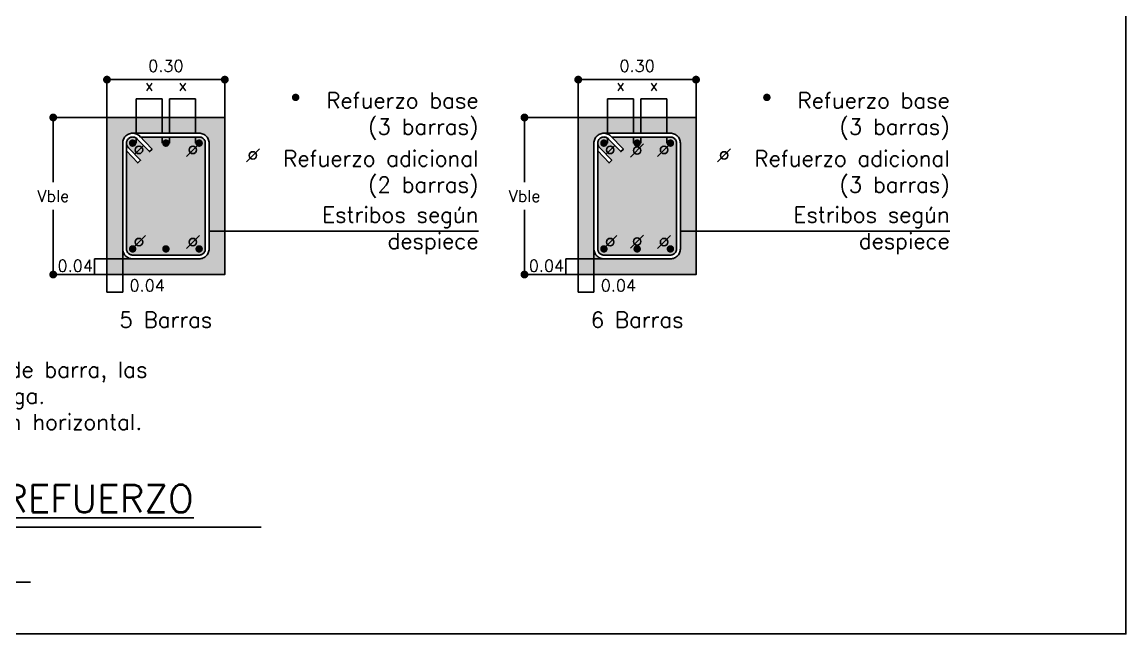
# Model space of a CAD drawing. Header units: millimetres. Extents: x -42 to 124, y -10 to 43.
# Drawn here: x 72.699 to 75.51, y -9.584 to -8.025 of the extents above; entities that cross this region are included whole.
import ezdxf
from ezdxf.enums import TextEntityAlignment as Align

# ---------------------------------------------------------------- set-up
doc = ezdxf.new("R2010")
doc.units = ezdxf.units.MM
doc.header["$LTSCALE"] = 0.01
doc.header["$PDMODE"] = 3
for name, color, linetype in [('FC_BORDES', 4, 'Continuous'), ('FC_COTAS', 1, 'Continuous'), ('FC_COTAS @ 20', 1, 'Continuous'), ('FC_HATCH 254', 254, 'Continuous'), ('FC_R-200', 5, 'Continuous'), ('FC_R-80', 11, 'Continuous'), ('FC_R-80 @ 20', 11, 'Continuous'), ('FC_REFUERZO 2', 1, 'Continuous')]:
    doc.layers.add(name, color=color, linetype=linetype)
doc.layers.add('FC_HOJA', color=230, linetype='Continuous', plot=False)
doc.styles.add('FC_TEXT', font='romans.shx', dxfattribs={"height": 0.002})
doc.styles.add('FC_TEXT1', font='romans.shx')
doc.dimstyles.new('FC_COTAS', dxfattribs={"dimtxt": 0.0015, "dimasz": 0.001, "dimexe": 0, "dimexo": 0, "dimgap": 0.001, "dimtad": 1, "dimtih": 1, "dimtoh": 1, "dimzin": 0, "dimdsep": 46, "dimtxsty": 'FC_TEXT1', "dimblk": 'DOT', "dimcen": 0.09, "dimclrd": 256, "dimclre": 256, "dimclrt": 256, "dimadec": 0, "dimazin": 0, "dimtfac": 1, "dimtix": 1, "dimtmove": 2, "dimatfit": 3, "dimfxl": 1.002, "dimtolj": 1, "dimtzin": 0, "dimlwd": -1, "dimarcsym": 0})
doc.dimstyles.new('FC_COTAS$7', dxfattribs={"dimtxt": 0.002, "dimasz": 0.002, "dimexe": 0, "dimexo": 0, "dimgap": 0.000375, "dimtad": 2, "dimtih": 1, "dimtoh": 1, "dimzin": 0, "dimdsep": 46, "dimtxsty": 'FC_TEXT1', "dimblk": 'DOT', "dimcen": 0.09, "dimclrd": 256, "dimclre": 256, "dimclrt": 11, "dimadec": 0, "dimazin": 0, "dimtfac": 1, "dimtix": 1, "dimtmove": 2, "dimatfit": 3, "dimfxl": 1.002, "dimtolj": 1, "dimtzin": 0, "dimlwd": -1, "dimarcsym": 0})

# ---------------------------------------------------------------- blocks, each defined once
blk = doc.blocks.new('*U70')
at = {"layer": 'FC_R-200', "color": 4, "ltscale": 1.5}
for points in [[(-0.06706, 0), (0.06706, 0)], [(-0.03769, -0.007), (0.03769, -0.007)]]:
    blk.add_lwpolyline(points, dxfattribs=at)
at = {"layer": 'FC_R-200', "ltscale": 1.5, "style": 'FC_TEXT1'}
for tag, p in [('%%UTÍTULO', (0, 0.00366)), ('%%UTÍTULO1', (0, -0.00334))]:
    blk.add_attdef(tag, text='', height=0.0035, dxfattribs=at).set_placement(p, align=Align.MIDDLE_CENTER)
at = {"layer": 'FC_R-80', "ltscale": 1.5, "style": 'FC_TEXT1'}
blk.add_attdef('ESCALA', text='', height=0.002, dxfattribs=at).set_placement((-0.03717, -0.0087), align=Align.MIDDLE_LEFT)
blk = doc.blocks.new('_Dot')
at = {"color": 0, "linetype": 'ByBlock', "lineweight": -2}
blk.add_line((-0.5, 0), (-1, 0), dxfattribs=at)
at = {"color": 0, "linetype": 'ByBlock', "const_width": 0.5}
blk.add_lwpolyline([(-0.25, 0, 1), (0.25, 0, 1)], format="xyb", close=True, dxfattribs=at)
blk = doc.blocks.new('*D258')
at = {"layer": 'Defpoints', "color": 0, "transparency": 16777216}
for p in [(72.9151, -8.172), (72.9151, -8.2684), (73.2151, -8.2684)]:
    blk.add_point(p, dxfattribs=at)
at = {"layer": 'FC_COTAS', "lineweight": -2, "transparency": 16777216}
for p, q in [((72.9151, -8.2684), (72.9151, -8.172)), ((73.2151, -8.2684), (73.2151, -8.172))]:
    blk.add_line(p, q, dxfattribs=at)
at = {"layer": 'FC_COTAS', "transparency": 16777216}
blk.add_line((73.1951, -8.172), (72.9351, -8.172), dxfattribs=at)
at = {"layer": 'FC_COTAS', "transparency": 16777216, "xscale": 0.02, "yscale": 0.02, "zscale": 0.02, "rotation": 180}
blk.add_blockref('_Dot', (72.9151, -8.172), dxfattribs=at)
at = {"layer": 'FC_COTAS', "transparency": 16777216, "xscale": 0.02, "yscale": 0.02, "zscale": 0.02}
blk.add_blockref('_Dot', (73.2151, -8.172), dxfattribs=at)
at = {"layer": 'FC_COTAS', "transparency": 16777216, "insert": (73.0651, -8.137), "char_height": 0.03, "attachment_point": 5, "style": 'FC_TEXT1'}
blk.add_mtext('\\A1;0.30 ', dxfattribs=at)
blk = doc.blocks.new('*D295')
at = {"layer": 'Defpoints', "color": 0, "transparency": 16777216}
for p in [(72.9551, -8.6031), (72.9151, -8.6684), (72.9551, -8.7133)]:
    blk.add_point(p, dxfattribs=at)
at = {"layer": 'FC_COTAS', "lineweight": -2, "transparency": 16777216}
for p, q in [((72.9551, -8.6031), (72.9551, -8.7133)), ((72.9151, -8.6684), (72.9151, -8.7133))]:
    blk.add_line(p, q, dxfattribs=at)
at = {"layer": 'FC_COTAS', "transparency": 16777216}
blk.add_line((72.9151, -8.7133), (72.9551, -8.7133), dxfattribs=at)
at = {"layer": 'FC_COTAS', "transparency": 16777216, "insert": (73.0175, -8.6961), "char_height": 0.03, "attachment_point": 5, "style": 'FC_TEXT1'}
blk.add_mtext('\\A1;0.04', dxfattribs=at)
blk = doc.blocks.new('*D296')
at = {"layer": 'Defpoints', "color": 0, "transparency": 16777216}
for p in [(73.0746, -8.2207), (73.0746, -8.3334), (73.1406, -8.3337)]:
    blk.add_point(p, dxfattribs=at)
at = {"layer": 'FC_COTAS', "lineweight": -2, "transparency": 16777216}
for p, q in [((73.0746, -8.3334), (73.0746, -8.2207)), ((73.1406, -8.3337), (73.1406, -8.2207))]:
    blk.add_line(p, q, dxfattribs=at)
at = {"layer": 'FC_COTAS', "transparency": 16777216}
blk.add_line((73.1406, -8.2207), (73.0746, -8.2207), dxfattribs=at)
at = {"layer": 'FC_COTAS', "transparency": 16777216, "insert": (73.1076, -8.1857), "char_height": 0.03, "attachment_point": 5, "style": 'FC_TEXT1'}
blk.add_mtext('\\A1;x', dxfattribs=at)
blk = doc.blocks.new('*D297')
at = {"layer": 'Defpoints', "color": 0, "transparency": 16777216}
for p in [(72.7782, -8.2684), (72.9151, -8.2684), (72.9151, -8.6684)]:
    blk.add_point(p, dxfattribs=at)
at = {"layer": 'FC_COTAS', "lineweight": -2, "transparency": 16777216}
for p, q in [((72.9151, -8.2684), (72.7782, -8.2684)), ((72.9151, -8.6684), (72.7782, -8.6684))]:
    blk.add_line(p, q, dxfattribs=at)
at = {"layer": 'FC_COTAS', "transparency": 16777216}
for p, q in [((72.7782, -8.2884), (72.7782, -8.4334)), ((72.7782, -8.6484), (72.7782, -8.5034))]:
    blk.add_line(p, q, dxfattribs=at)
at = {"layer": 'FC_COTAS', "transparency": 16777216, "xscale": 0.02, "yscale": 0.02, "zscale": 0.02}
for p, rotation in [((72.7782, -8.2684), 90), ((72.7782, -8.6684), 270)]:
    blk.add_blockref('_Dot', p, dxfattribs=dict(at, rotation=rotation))
at = {"layer": 'FC_COTAS', "transparency": 16777216, "insert": (72.7782, -8.4684), "char_height": 0.03, "attachment_point": 5, "style": 'FC_TEXT1'}
blk.add_mtext('\\A1;Vble', dxfattribs=at)
blk = doc.blocks.new('*D298')
at = {"layer": 'Defpoints', "color": 0, "transparency": 16777216}
for p in [(74.2556, -8.2207), (74.1896, -8.3337), (74.2556, -8.3335)]:
    blk.add_point(p, dxfattribs=at)
at = {"layer": 'FC_COTAS', "lineweight": -2, "transparency": 16777216}
for p, q in [((74.1896, -8.3337), (74.1896, -8.2207)), ((74.2556, -8.3335), (74.2556, -8.2207))]:
    blk.add_line(p, q, dxfattribs=at)
at = {"layer": 'FC_COTAS', "transparency": 16777216}
blk.add_line((74.1896, -8.2207), (74.2556, -8.2207), dxfattribs=at)
at = {"layer": 'FC_COTAS', "transparency": 16777216, "insert": (74.2226, -8.1857), "char_height": 0.03, "attachment_point": 5, "style": 'FC_TEXT1'}
blk.add_mtext('\\A1;x', dxfattribs=at)
blk = doc.blocks.new('*D299')
at = {"layer": 'Defpoints', "color": 0, "transparency": 16777216}
for p in [(74.1151, -8.172), (74.1151, -8.2684), (74.4151, -8.2684)]:
    blk.add_point(p, dxfattribs=at)
at = {"layer": 'FC_COTAS', "lineweight": -2, "transparency": 16777216}
for p, q in [((74.1151, -8.2684), (74.1151, -8.172)), ((74.4151, -8.2684), (74.4151, -8.172))]:
    blk.add_line(p, q, dxfattribs=at)
at = {"layer": 'FC_COTAS', "transparency": 16777216}
blk.add_line((74.3951, -8.172), (74.1351, -8.172), dxfattribs=at)
at = {"layer": 'FC_COTAS', "transparency": 16777216, "xscale": 0.02, "yscale": 0.02, "zscale": 0.02, "rotation": 180}
blk.add_blockref('_Dot', (74.1151, -8.172), dxfattribs=at)
at = {"layer": 'FC_COTAS', "transparency": 16777216, "xscale": 0.02, "yscale": 0.02, "zscale": 0.02}
blk.add_blockref('_Dot', (74.4151, -8.172), dxfattribs=at)
at = {"layer": 'FC_COTAS', "transparency": 16777216, "insert": (74.2651, -8.137), "char_height": 0.03, "attachment_point": 5, "style": 'FC_TEXT1'}
blk.add_mtext('\\A1;0.30 ', dxfattribs=at)
blk = doc.blocks.new('*D300')
at = {"layer": 'Defpoints', "color": 0, "transparency": 16777216}
for p in [(74.0836, -8.6284), (74.1804, -8.6284), (74.1151, -8.6684)]:
    blk.add_point(p, dxfattribs=at)
at = {"layer": 'FC_COTAS', "lineweight": -2, "transparency": 16777216}
for p, q in [((74.1804, -8.6284), (74.0836, -8.6284)), ((74.1151, -8.6684), (74.0836, -8.6684))]:
    blk.add_line(p, q, dxfattribs=at)
at = {"layer": 'FC_COTAS', "transparency": 16777216}
blk.add_line((74.0836, -8.6684), (74.0836, -8.6284), dxfattribs=at)
at = {"layer": 'FC_COTAS', "transparency": 16777216, "insert": (74.0343, -8.646), "char_height": 0.03, "attachment_point": 5, "style": 'FC_TEXT1'}
blk.add_mtext('\\A1;0.04', dxfattribs=at)
blk = doc.blocks.new('*D301')
at = {"layer": 'Defpoints', "color": 0, "transparency": 16777216}
for p in [(74.1551, -8.6031), (74.1151, -8.6684), (74.1551, -8.7133)]:
    blk.add_point(p, dxfattribs=at)
at = {"layer": 'FC_COTAS', "lineweight": -2, "transparency": 16777216}
for p, q in [((74.1551, -8.6031), (74.1551, -8.7133)), ((74.1151, -8.6684), (74.1151, -8.7133))]:
    blk.add_line(p, q, dxfattribs=at)
at = {"layer": 'FC_COTAS', "transparency": 16777216}
blk.add_line((74.1151, -8.7133), (74.1551, -8.7133), dxfattribs=at)
at = {"layer": 'FC_COTAS', "transparency": 16777216, "insert": (74.2175, -8.6961), "char_height": 0.03, "attachment_point": 5, "style": 'FC_TEXT1'}
blk.add_mtext('\\A1;0.04', dxfattribs=at)
blk = doc.blocks.new('*D315')
at = {"layer": 'Defpoints', "color": 0, "transparency": 16777216}
for p in [(74.2746, -8.2207), (74.2746, -8.3334), (74.3406, -8.3337)]:
    blk.add_point(p, dxfattribs=at)
at = {"layer": 'FC_COTAS', "lineweight": -2, "transparency": 16777216}
for p, q in [((74.2746, -8.3334), (74.2746, -8.2207)), ((74.3406, -8.3337), (74.3406, -8.2207))]:
    blk.add_line(p, q, dxfattribs=at)
at = {"layer": 'FC_COTAS', "transparency": 16777216}
blk.add_line((74.3406, -8.2207), (74.2746, -8.2207), dxfattribs=at)
at = {"layer": 'FC_COTAS', "transparency": 16777216, "insert": (74.3076, -8.1857), "char_height": 0.03, "attachment_point": 5, "style": 'FC_TEXT1'}
blk.add_mtext('\\A1;x', dxfattribs=at)
blk = doc.blocks.new('*D316')
at = {"layer": 'Defpoints', "color": 0, "transparency": 16777216}
for p in [(73.9782, -8.2684), (74.1151, -8.2684), (74.1151, -8.6684)]:
    blk.add_point(p, dxfattribs=at)
at = {"layer": 'FC_COTAS', "lineweight": -2, "transparency": 16777216}
for p, q in [((74.1151, -8.2684), (73.9782, -8.2684)), ((74.1151, -8.6684), (73.9782, -8.6684))]:
    blk.add_line(p, q, dxfattribs=at)
at = {"layer": 'FC_COTAS', "transparency": 16777216}
for p, q in [((73.9782, -8.2884), (73.9782, -8.4334)), ((73.9782, -8.6484), (73.9782, -8.5034))]:
    blk.add_line(p, q, dxfattribs=at)
at = {"layer": 'FC_COTAS', "transparency": 16777216, "xscale": 0.02, "yscale": 0.02, "zscale": 0.02}
for p, rotation in [((73.9782, -8.2684), 90), ((73.9782, -8.6684), 270)]:
    blk.add_blockref('_Dot', p, dxfattribs=dict(at, rotation=rotation))
at = {"layer": 'FC_COTAS', "transparency": 16777216, "insert": (73.9782, -8.4684), "char_height": 0.03, "attachment_point": 5, "style": 'FC_TEXT1'}
blk.add_mtext('\\A1;Vble', dxfattribs=at)
blk = doc.blocks.new('*D317')
at = {"layer": 'Defpoints', "color": 0, "transparency": 16777216}
for p in [(73.0556, -8.2207), (72.9896, -8.3337), (73.0556, -8.3335)]:
    blk.add_point(p, dxfattribs=at)
at = {"layer": 'FC_COTAS', "lineweight": -2, "transparency": 16777216}
for p, q in [((72.9896, -8.3337), (72.9896, -8.2207)), ((73.0556, -8.3335), (73.0556, -8.2207))]:
    blk.add_line(p, q, dxfattribs=at)
at = {"layer": 'FC_COTAS', "transparency": 16777216}
blk.add_line((72.9896, -8.2207), (73.0556, -8.2207), dxfattribs=at)
at = {"layer": 'FC_COTAS', "transparency": 16777216, "insert": (73.0226, -8.1857), "char_height": 0.03, "attachment_point": 5, "style": 'FC_TEXT1'}
blk.add_mtext('\\A1;x', dxfattribs=at)
blk = doc.blocks.new('*D318')
at = {"layer": 'Defpoints', "color": 0, "transparency": 16777216}
for p in [(72.8836, -8.6284), (72.9804, -8.6284), (72.9151, -8.6684)]:
    blk.add_point(p, dxfattribs=at)
at = {"layer": 'FC_COTAS', "lineweight": -2, "transparency": 16777216}
for p, q in [((72.9804, -8.6284), (72.8836, -8.6284)), ((72.9151, -8.6684), (72.8836, -8.6684))]:
    blk.add_line(p, q, dxfattribs=at)
at = {"layer": 'FC_COTAS', "transparency": 16777216}
blk.add_line((72.8836, -8.6684), (72.8836, -8.6284), dxfattribs=at)
at = {"layer": 'FC_COTAS', "transparency": 16777216, "insert": (72.8343, -8.646), "char_height": 0.03, "attachment_point": 5, "style": 'FC_TEXT1'}
blk.add_mtext('\\A1;0.04', dxfattribs=at)
blk = doc.blocks.new('*U78')
at = {"color": 0, "ltscale": 1.5}
blk.add_lwpolyline([(-0.0648, -0.0096), (-0.0648, -0.0096)], dxfattribs=at)
blk.add_wipeout([(-0.0828, 0), (0.0847, 0), (0.0873, -0.0001), (0.0899, -0.0006), (0.0925, -0.0012), (0.095, -0.0022), (0.0973, -0.0034), (0.0996, -0.0048), (0.1016, -0.0065), (0.1035, -0.0084), (0.1052, -0.0104), (0.1066, -0.0127), (0.1078, -0.015), (0.1088, -0.0175), (0.1094, -0.0201), (0.1099, -0.0227), (0.11, -0.0253), (0.11, -0.2947), (0.1099, -0.2973), (0.1094, -0.2999), (0.1088, -0.3025), (0.1078, -0.305), (0.1066, -0.3073), (0.1052, -0.3096), (0.1035, -0.3116), (0.1016, -0.3135), (0.0996, -0.3152), (0.0973, -0.3166), (0.095, -0.3178), (0.0925, -0.3188), (0.0899, -0.3194), (0.0873, -0.3199), (0.0847, -0.32), (-0.0847, -0.32), (-0.0873, -0.3199), (-0.0899, -0.3194), (-0.0925, -0.3188), (-0.095, -0.3178), (-0.0973, -0.3166), (-0.0996, -0.3152), (-0.1016, -0.3135), (-0.1035, -0.3116), (-0.1052, -0.3096), (-0.1066, -0.3073), (-0.1078, -0.305), (-0.1088, -0.3025), (-0.1094, -0.2999), (-0.1099, -0.2973), (-0.11, -0.2947), (-0.11, -0.0253), (-0.1099, -0.0227), (-0.1094, -0.0201), (-0.1088, -0.0175), (-0.1078, -0.015), (-0.1066, -0.0127), (-0.1052, -0.0104), (-0.1035, -0.0084), (-0.1016, -0.0065), (-0.0996, -0.0048), (-0.0973, -0.0034), (-0.095, -0.0022), (-0.0925, -0.0012), (-0.0899, -0.0006), (-0.0873, -0.0001), (-0.0847, 0), (-0.082, -0.0001), (-0.0794, -0.0006), (-0.0768, -0.0012), (-0.0744, -0.0022), (-0.072, -0.0034), (-0.0698, -0.0048), (-0.0684, -0.006), (-0.035, -0.0403), (-0.0418, -0.047), (-0.073, -0.0148), (-0.0741, -0.0137), (-0.0754, -0.0126), (-0.0768, -0.0117), (-0.0783, -0.011), (-0.0798, -0.0104), (-0.0814, -0.01), (-0.083, -0.0097), (-0.0847, -0.0096), (-0.0863, -0.0097), (-0.0879, -0.01), (-0.0895, -0.0104), (-0.0911, -0.011), (-0.0925, -0.0117), (-0.0939, -0.0126), (-0.0952, -0.0137), (-0.0963, -0.0148), (-0.0974, -0.0161), (-0.0983, -0.0175), (-0.099, -0.0189), (-0.0996, -0.0205), (-0.1, -0.0221), (-0.1003, -0.0237), (-0.1004, -0.0253), (-0.1003, -0.027), (-0.1, -0.0286), (-0.0996, -0.0302), (-0.099, -0.0317), (-0.0983, -0.0332), (-0.0974, -0.0346), (-0.0963, -0.0359), (-0.0952, -0.037), (-0.0941, -0.0379), (-0.0645, -0.0691), (-0.0715, -0.0757), (-0.1004, -0.0452), (-0.1004, -0.2947), (-0.1003, -0.2963), (-0.1, -0.2979), (-0.0996, -0.2995), (-0.099, -0.3011), (-0.0983, -0.3025), (-0.0974, -0.3039), (-0.0963, -0.3052), (-0.0952, -0.3063), (-0.0939, -0.3074), (-0.0925, -0.3083), (-0.0911, -0.309), (-0.0895, -0.3096), (-0.0879, -0.31), (-0.0863, -0.3103), (-0.0847, -0.3104), (0.0847, -0.3104), (0.0863, -0.3103), (0.0879, -0.31), (0.0895, -0.3096), (0.0911, -0.309), (0.0925, -0.3083), (0.0939, -0.3074), (0.0952, -0.3063), (0.0963, -0.3052), (0.0974, -0.3039), (0.0983, -0.3025), (0.099, -0.3011), (0.0996, -0.2995), (0.1, -0.2979), (0.1003, -0.2963), (0.1004, -0.2947), (0.1004, -0.0253), (0.1003, -0.0237), (0.1, -0.0221), (0.0996, -0.0205), (0.099, -0.0189), (0.0983, -0.0175), (0.0974, -0.0161), (0.0963, -0.0148), (0.0952, -0.0137), (0.0939, -0.0126), (0.0925, -0.0117), (0.0911, -0.011), (0.0895, -0.0104), (0.0879, -0.01), (0.0863, -0.0097), (0.0857, -0.0097), (-0.0646, -0.0097), (-0.0683, -0.0059), (-0.0697, -0.0048), (-0.0719, -0.0033), (-0.0743, -0.0021), (-0.0768, -0.0011), (-0.0794, -0.0005), (-0.082, 0)], dxfattribs=at)
blk.add_lwpolyline([(-0.0828, 0), (0.0847, 0), (0.0873, -0.0001), (0.0899, -0.0006), (0.0925, -0.0012), (0.095, -0.0022), (0.0973, -0.0034), (0.0996, -0.0048), (0.1016, -0.0065), (0.1035, -0.0084), (0.1052, -0.0104), (0.1066, -0.0127), (0.1078, -0.015), (0.1088, -0.0175), (0.1094, -0.0201), (0.1099, -0.0227), (0.11, -0.0253), (0.11, -0.2947), (0.1099, -0.2973), (0.1094, -0.2999), (0.1088, -0.3025), (0.1078, -0.305), (0.1066, -0.3073), (0.1052, -0.3096), (0.1035, -0.3116), (0.1016, -0.3135), (0.0996, -0.3152), (0.0973, -0.3166), (0.095, -0.3178), (0.0925, -0.3188), (0.0899, -0.3194), (0.0873, -0.3199), (0.0847, -0.32), (-0.0847, -0.32), (-0.0873, -0.3199), (-0.0899, -0.3194), (-0.0925, -0.3188), (-0.095, -0.3178), (-0.0973, -0.3166), (-0.0996, -0.3152), (-0.1016, -0.3135), (-0.1035, -0.3116), (-0.1052, -0.3096), (-0.1066, -0.3073), (-0.1078, -0.305), (-0.1088, -0.3025), (-0.1094, -0.2999), (-0.1099, -0.2973), (-0.11, -0.2947), (-0.11, -0.0253), (-0.1099, -0.0227), (-0.1094, -0.0201), (-0.1088, -0.0175), (-0.1078, -0.015), (-0.1066, -0.0127), (-0.1052, -0.0104), (-0.1035, -0.0084), (-0.1016, -0.0065), (-0.0996, -0.0048), (-0.0973, -0.0034), (-0.095, -0.0022), (-0.0925, -0.0012), (-0.0899, -0.0006), (-0.0873, -0.0001), (-0.0847, 0), (-0.082, -0.0001), (-0.0794, -0.0006), (-0.0768, -0.0012), (-0.0744, -0.0022), (-0.072, -0.0034), (-0.0698, -0.0048), (-0.0684, -0.006), (-0.035, -0.0403), (-0.0418, -0.047), (-0.073, -0.0148), (-0.0741, -0.0137), (-0.0754, -0.0126), (-0.0768, -0.0117), (-0.0783, -0.011), (-0.0798, -0.0104), (-0.0814, -0.01), (-0.083, -0.0097), (-0.0847, -0.0096), (-0.0863, -0.0097), (-0.0879, -0.01), (-0.0895, -0.0104), (-0.0911, -0.011), (-0.0925, -0.0117), (-0.0939, -0.0126), (-0.0952, -0.0137), (-0.0963, -0.0148), (-0.0974, -0.0161), (-0.0983, -0.0175), (-0.099, -0.0189), (-0.0996, -0.0205), (-0.1, -0.0221), (-0.1003, -0.0237), (-0.1004, -0.0253), (-0.1003, -0.027), (-0.1, -0.0286), (-0.0996, -0.0302), (-0.099, -0.0317), (-0.0983, -0.0332), (-0.0974, -0.0346), (-0.0963, -0.0359), (-0.0952, -0.037), (-0.0941, -0.0379), (-0.0645, -0.0691), (-0.0715, -0.0757), (-0.1004, -0.0452), (-0.1004, -0.2947), (-0.1003, -0.2963), (-0.1, -0.2979), (-0.0996, -0.2995), (-0.099, -0.3011), (-0.0983, -0.3025), (-0.0974, -0.3039), (-0.0963, -0.3052), (-0.0952, -0.3063), (-0.0939, -0.3074), (-0.0925, -0.3083), (-0.0911, -0.309), (-0.0895, -0.3096), (-0.0879, -0.31), (-0.0863, -0.3103), (-0.0847, -0.3104), (0.0847, -0.3104), (0.0863, -0.3103), (0.0879, -0.31), (0.0895, -0.3096), (0.0911, -0.309), (0.0925, -0.3083), (0.0939, -0.3074), (0.0952, -0.3063), (0.0963, -0.3052), (0.0974, -0.3039), (0.0983, -0.3025), (0.099, -0.3011), (0.0996, -0.2995), (0.1, -0.2979), (0.1003, -0.2963), (0.1004, -0.2947), (0.1004, -0.0253), (0.1003, -0.0237), (0.1, -0.0221), (0.0996, -0.0205), (0.099, -0.0189), (0.0983, -0.0175), (0.0974, -0.0161), (0.0963, -0.0148), (0.0952, -0.0137), (0.0939, -0.0126), (0.0925, -0.0117), (0.0911, -0.011), (0.0895, -0.0104), (0.0879, -0.01), (0.0863, -0.0097), (0.0857, -0.0097), (-0.0646, -0.0097), (-0.0683, -0.0059), (-0.0697, -0.0048), (-0.0719, -0.0033), (-0.0743, -0.0021), (-0.0768, -0.0011), (-0.0794, -0.0005), (-0.082, 0)], close=True, dxfattribs=at)
blk.add_lwpolyline([(-0.1004, -0.0452), (-0.1004, -0.0253)], dxfattribs=at)
blk = doc.blocks.new('*U79')
at = {"color": 0, "ltscale": 1.5}
blk.add_lwpolyline([(-0.0648, -0.0096), (-0.0648, -0.0096)], dxfattribs=at)
blk.add_wipeout([(-0.0828, 0), (0.0847, 0), (0.0873, -0.0001), (0.0899, -0.0006), (0.0925, -0.0012), (0.095, -0.0022), (0.0973, -0.0034), (0.0996, -0.0048), (0.1016, -0.0065), (0.1035, -0.0084), (0.1052, -0.0104), (0.1066, -0.0127), (0.1078, -0.015), (0.1088, -0.0175), (0.1094, -0.0201), (0.1099, -0.0227), (0.11, -0.0253), (0.11, -0.2947), (0.1099, -0.2973), (0.1094, -0.2999), (0.1088, -0.3025), (0.1078, -0.305), (0.1066, -0.3073), (0.1052, -0.3096), (0.1035, -0.3116), (0.1016, -0.3135), (0.0996, -0.3152), (0.0973, -0.3166), (0.095, -0.3178), (0.0925, -0.3188), (0.0899, -0.3194), (0.0873, -0.3199), (0.0847, -0.32), (-0.0847, -0.32), (-0.0873, -0.3199), (-0.0899, -0.3194), (-0.0925, -0.3188), (-0.095, -0.3178), (-0.0973, -0.3166), (-0.0996, -0.3152), (-0.1016, -0.3135), (-0.1035, -0.3116), (-0.1052, -0.3096), (-0.1066, -0.3073), (-0.1078, -0.305), (-0.1088, -0.3025), (-0.1094, -0.2999), (-0.1099, -0.2973), (-0.11, -0.2947), (-0.11, -0.0253), (-0.1099, -0.0227), (-0.1094, -0.0201), (-0.1088, -0.0175), (-0.1078, -0.015), (-0.1066, -0.0127), (-0.1052, -0.0104), (-0.1035, -0.0084), (-0.1016, -0.0065), (-0.0996, -0.0048), (-0.0973, -0.0034), (-0.095, -0.0022), (-0.0925, -0.0012), (-0.0899, -0.0006), (-0.0873, -0.0001), (-0.0847, 0), (-0.082, -0.0001), (-0.0794, -0.0006), (-0.0768, -0.0012), (-0.0744, -0.0022), (-0.072, -0.0034), (-0.0698, -0.0048), (-0.0684, -0.006), (-0.035, -0.0403), (-0.0418, -0.047), (-0.073, -0.0148), (-0.0741, -0.0137), (-0.0754, -0.0126), (-0.0768, -0.0117), (-0.0783, -0.011), (-0.0798, -0.0104), (-0.0814, -0.01), (-0.083, -0.0097), (-0.0847, -0.0096), (-0.0863, -0.0097), (-0.0879, -0.01), (-0.0895, -0.0104), (-0.0911, -0.011), (-0.0925, -0.0117), (-0.0939, -0.0126), (-0.0952, -0.0137), (-0.0963, -0.0148), (-0.0974, -0.0161), (-0.0983, -0.0175), (-0.099, -0.0189), (-0.0996, -0.0205), (-0.1, -0.0221), (-0.1003, -0.0237), (-0.1004, -0.0253), (-0.1003, -0.027), (-0.1, -0.0286), (-0.0996, -0.0302), (-0.099, -0.0317), (-0.0983, -0.0332), (-0.0974, -0.0346), (-0.0963, -0.0359), (-0.0952, -0.037), (-0.0941, -0.0379), (-0.0645, -0.0691), (-0.0715, -0.0757), (-0.1004, -0.0452), (-0.1004, -0.2947), (-0.1003, -0.2963), (-0.1, -0.2979), (-0.0996, -0.2995), (-0.099, -0.3011), (-0.0983, -0.3025), (-0.0974, -0.3039), (-0.0963, -0.3052), (-0.0952, -0.3063), (-0.0939, -0.3074), (-0.0925, -0.3083), (-0.0911, -0.309), (-0.0895, -0.3096), (-0.0879, -0.31), (-0.0863, -0.3103), (-0.0847, -0.3104), (0.0847, -0.3104), (0.0863, -0.3103), (0.0879, -0.31), (0.0895, -0.3096), (0.0911, -0.309), (0.0925, -0.3083), (0.0939, -0.3074), (0.0952, -0.3063), (0.0963, -0.3052), (0.0974, -0.3039), (0.0983, -0.3025), (0.099, -0.3011), (0.0996, -0.2995), (0.1, -0.2979), (0.1003, -0.2963), (0.1004, -0.2947), (0.1004, -0.0253), (0.1003, -0.0237), (0.1, -0.0221), (0.0996, -0.0205), (0.099, -0.0189), (0.0983, -0.0175), (0.0974, -0.0161), (0.0963, -0.0148), (0.0952, -0.0137), (0.0939, -0.0126), (0.0925, -0.0117), (0.0911, -0.011), (0.0895, -0.0104), (0.0879, -0.01), (0.0863, -0.0097), (0.0857, -0.0097), (-0.0646, -0.0097), (-0.0683, -0.0059), (-0.0697, -0.0048), (-0.0719, -0.0033), (-0.0743, -0.0021), (-0.0768, -0.0011), (-0.0794, -0.0005), (-0.082, 0)], dxfattribs=at)
blk.add_lwpolyline([(-0.0828, 0), (0.0847, 0), (0.0873, -0.0001), (0.0899, -0.0006), (0.0925, -0.0012), (0.095, -0.0022), (0.0973, -0.0034), (0.0996, -0.0048), (0.1016, -0.0065), (0.1035, -0.0084), (0.1052, -0.0104), (0.1066, -0.0127), (0.1078, -0.015), (0.1088, -0.0175), (0.1094, -0.0201), (0.1099, -0.0227), (0.11, -0.0253), (0.11, -0.2947), (0.1099, -0.2973), (0.1094, -0.2999), (0.1088, -0.3025), (0.1078, -0.305), (0.1066, -0.3073), (0.1052, -0.3096), (0.1035, -0.3116), (0.1016, -0.3135), (0.0996, -0.3152), (0.0973, -0.3166), (0.095, -0.3178), (0.0925, -0.3188), (0.0899, -0.3194), (0.0873, -0.3199), (0.0847, -0.32), (-0.0847, -0.32), (-0.0873, -0.3199), (-0.0899, -0.3194), (-0.0925, -0.3188), (-0.095, -0.3178), (-0.0973, -0.3166), (-0.0996, -0.3152), (-0.1016, -0.3135), (-0.1035, -0.3116), (-0.1052, -0.3096), (-0.1066, -0.3073), (-0.1078, -0.305), (-0.1088, -0.3025), (-0.1094, -0.2999), (-0.1099, -0.2973), (-0.11, -0.2947), (-0.11, -0.0253), (-0.1099, -0.0227), (-0.1094, -0.0201), (-0.1088, -0.0175), (-0.1078, -0.015), (-0.1066, -0.0127), (-0.1052, -0.0104), (-0.1035, -0.0084), (-0.1016, -0.0065), (-0.0996, -0.0048), (-0.0973, -0.0034), (-0.095, -0.0022), (-0.0925, -0.0012), (-0.0899, -0.0006), (-0.0873, -0.0001), (-0.0847, 0), (-0.082, -0.0001), (-0.0794, -0.0006), (-0.0768, -0.0012), (-0.0744, -0.0022), (-0.072, -0.0034), (-0.0698, -0.0048), (-0.0684, -0.006), (-0.035, -0.0403), (-0.0418, -0.047), (-0.073, -0.0148), (-0.0741, -0.0137), (-0.0754, -0.0126), (-0.0768, -0.0117), (-0.0783, -0.011), (-0.0798, -0.0104), (-0.0814, -0.01), (-0.083, -0.0097), (-0.0847, -0.0096), (-0.0863, -0.0097), (-0.0879, -0.01), (-0.0895, -0.0104), (-0.0911, -0.011), (-0.0925, -0.0117), (-0.0939, -0.0126), (-0.0952, -0.0137), (-0.0963, -0.0148), (-0.0974, -0.0161), (-0.0983, -0.0175), (-0.099, -0.0189), (-0.0996, -0.0205), (-0.1, -0.0221), (-0.1003, -0.0237), (-0.1004, -0.0253), (-0.1003, -0.027), (-0.1, -0.0286), (-0.0996, -0.0302), (-0.099, -0.0317), (-0.0983, -0.0332), (-0.0974, -0.0346), (-0.0963, -0.0359), (-0.0952, -0.037), (-0.0941, -0.0379), (-0.0645, -0.0691), (-0.0715, -0.0757), (-0.1004, -0.0452), (-0.1004, -0.2947), (-0.1003, -0.2963), (-0.1, -0.2979), (-0.0996, -0.2995), (-0.099, -0.3011), (-0.0983, -0.3025), (-0.0974, -0.3039), (-0.0963, -0.3052), (-0.0952, -0.3063), (-0.0939, -0.3074), (-0.0925, -0.3083), (-0.0911, -0.309), (-0.0895, -0.3096), (-0.0879, -0.31), (-0.0863, -0.3103), (-0.0847, -0.3104), (0.0847, -0.3104), (0.0863, -0.3103), (0.0879, -0.31), (0.0895, -0.3096), (0.0911, -0.309), (0.0925, -0.3083), (0.0939, -0.3074), (0.0952, -0.3063), (0.0963, -0.3052), (0.0974, -0.3039), (0.0983, -0.3025), (0.099, -0.3011), (0.0996, -0.2995), (0.1, -0.2979), (0.1003, -0.2963), (0.1004, -0.2947), (0.1004, -0.0253), (0.1003, -0.0237), (0.1, -0.0221), (0.0996, -0.0205), (0.099, -0.0189), (0.0983, -0.0175), (0.0974, -0.0161), (0.0963, -0.0148), (0.0952, -0.0137), (0.0939, -0.0126), (0.0925, -0.0117), (0.0911, -0.011), (0.0895, -0.0104), (0.0879, -0.01), (0.0863, -0.0097), (0.0857, -0.0097), (-0.0646, -0.0097), (-0.0683, -0.0059), (-0.0697, -0.0048), (-0.0719, -0.0033), (-0.0743, -0.0021), (-0.0768, -0.0011), (-0.0794, -0.0005), (-0.082, 0)], close=True, dxfattribs=at)
blk.add_lwpolyline([(-0.1004, -0.0452), (-0.1004, -0.0253)], dxfattribs=at)

msp = doc.modelspace()

# ---------------------------------------------------------------- hatches: boundary and pattern name
at = {"layer": 'FC_HATCH 254'}
h = msp.add_hatch(color=256, dxfattribs=at)
h.dxf.hatch_style = 1
h.paths.add_polyline_path([(72.9151, -8.6684), (72.9151, -8.2684), (73.2151, -8.2684), (73.2151, -8.6684)])
h = msp.add_hatch(color=256, dxfattribs=at)
h.dxf.hatch_style = 1
h.paths.add_polyline_path([(74.1151, -8.6684), (74.1151, -8.2684), (74.4151, -8.2684), (74.4151, -8.6684)])

# ---------------------------------------------------------------- linework, layer by layer
at = {"layer": 'FC_BORDES'}
for points in [[(72.9151, -8.6684), (72.9151, -8.2684), (73.2151, -8.2684), (73.2151, -8.6684)], [(74.1151, -8.6684), (74.1151, -8.2684), (74.4151, -8.2684), (74.4151, -8.6684)]]:
    msp.add_lwpolyline(points, close=True, dxfattribs=at)
at = {"layer": 'FC_HOJA', "ltscale": 0.6}
msp.add_lwpolyline([(68.8865, -6.9787), (75.5098, -6.9787), (75.5098, -9.5837), (68.8865, -9.5837)], close=True, dxfattribs=at)
at = {"layer": 'FC_REFUERZO 2', "ltscale": 0.35}
for p, q in [((73.0131, -8.3344), (72.9799, -8.3675)), ((73.1503, -8.3344), (73.1172, -8.3675)), ((74.2131, -8.3344), (74.1799, -8.3675)), ((74.2817, -8.3359), (74.2485, -8.3691)), ((74.3503, -8.3344), (74.3172, -8.3675)), ((73.3032, -8.3484), (73.27, -8.3816)), ((74.5032, -8.3484), (74.47, -8.3816)), ((73.0131, -8.5693), (72.9799, -8.6024)), ((73.1503, -8.5693), (73.1172, -8.6024)), ((74.2131, -8.5693), (74.1799, -8.6024)), ((74.2485, -8.6008), (74.2817, -8.5677)), ((74.3503, -8.5693), (74.3172, -8.6024))]:
    msp.add_line(p, q, dxfattribs=at)
at = {"layer": 'FC_REFUERZO 2', "const_width": 0.0095}
for points in [[(73.3907, -8.2172, 1), (73.4002, -8.2172, 1)], [(74.5907, -8.2172, 1), (74.6002, -8.2172, 1)], [(72.9852, -8.3337, -1), (72.9757, -8.3337, -1)], [(73.0699, -8.3337, -1), (73.0604, -8.3337, -1)], [(73.145, -8.3337, 1), (73.1545, -8.3337, 1)], [(74.1852, -8.3337, -1), (74.1757, -8.3337, -1)], [(74.2699, -8.3337, -1), (74.2604, -8.3337, -1)], [(74.345, -8.3337, 1), (74.3545, -8.3337, 1)], [(72.9852, -8.6031, 1), (72.9757, -8.6031, 1)], [(73.0699, -8.6031, 1), (73.0604, -8.6031, 1)], [(73.145, -8.6031, -1), (73.1545, -8.6031, -1)], [(74.1852, -8.6031, 1), (74.1757, -8.6031, 1)], [(74.2699, -8.6031, 1), (74.2604, -8.6031, 1)], [(74.345, -8.6031, -1), (74.3545, -8.6031, -1)]]:
    msp.add_lwpolyline(points, format="xyb", close=True, dxfattribs=at)
at = {"layer": 'FC_REFUERZO 2'}
for centre in [(72.9965, -8.3509), (73.1337, -8.3509), (74.1965, -8.3509), (74.2651, -8.3525), (74.3337, -8.3509), (73.2866, -8.365), (74.4866, -8.365), (72.9965, -8.5858), (73.1337, -8.5858), (74.1965, -8.5858), (74.2651, -8.5843), (74.3337, -8.5858)]:
    msp.add_circle(centre, 0.00954, dxfattribs=at)

# ---------------------------------------------------------------- block references
at = {"layer": 'FC_R-200', "xscale": 20, "yscale": 20, "zscale": 20}
msp.add_blockref('*U70', (71.9663, -9.3122), dxfattribs=at).add_auto_attribs({'%%UTÍTULO': '%%UDETALLE GENERAL DE COLOCACIÓN DE REFUERZO', '%%UTÍTULO1': '%%UEN VIGAS AÉREAS (30xVble)', 'ESCALA': 'ESC. 1:20'})

# ---------------------------------------------------------------- texts
at = {"layer": 'FC_COTAS @ 20', "color": 11, "char_height": 0.04, "attachment_point": 9, "style": 'FC_TEXT1'}
for insert in [(73.8611, -8.6162), (75.0611, -8.6162)]:
    msp.add_mtext('Estribos según\\Pdespiece', dxfattribs=dict(at, insert=insert))
at = {"layer": 'FC_R-80 @ 20', "char_height": 0.04, "attachment_point": 9, "style": 'FC_TEXT1'}
for s, insert in [('Refuerzo base\\P(3 barras)', (73.8611, -8.325)), ('Refuerzo base\\P(3 barras)', (75.0611, -8.325)), ('Refuerzo adicional\\P(2 barras)', (73.8611, -8.4729)), ('Refuerzo adicional\\P(3 barras)', (75.0611, -8.4729))]:
    msp.add_mtext(s, dxfattribs=dict(at, insert=insert))
at = {"layer": 'FC_R-80 @ 20', "char_height": 0.04}
for s, insert, width, attachment_point, style in [('5 Barras', (73.0651, -8.8036), 0.267067, 8, 'FC_TEXT1'), ('6 Barras', (74.2651, -8.8036), 0.267067, 8, 'FC_TEXT1'), ('NOTAS:\\P\\pi-0.12,l0.16,t0.16;-^IEn caso de existir refuerzo base o adicional en diferentes diámetros de barra, las barras de mayor diámetro deberán colocarse en las esquinas de la viga.\\P-^ILos paquetes de barras deberán preferiblemente colocarse en posición horizontal.\\P-^IEn cada capa de refuerzo no deben existir mas de 6 barras.', (70.5833, -9.1439), 2.766114, 7, 'FC_TEXT')]:
    msp.add_mtext(s, dxfattribs=dict(at, insert=insert, width=width, attachment_point=attachment_point, style=style))

# ---------------------------------------------------------------- dimensions: what is measured, and where the dimension line sits
at = {"layer": 'FC_COTAS @ 20'}
for base, p1, p2, text, picture, middle in [((72.9151, -8.172), (73.2151, -8.2684), (72.9151, -8.2684), '<> ', '*D258', (73.0651, -8.137)), ((74.1151, -8.172), (74.4151, -8.2684), (74.1151, -8.2684), '<> ', '*D299', (74.2651, -8.137)), ((73.0556, -8.2207), (72.9896, -8.3337), (73.0556, -8.3335), 'x', '*D317', (73.0226, -8.1857)), ((74.2556, -8.2207), (74.1896, -8.3337), (74.2556, -8.3335), 'x', '*D298', (74.2226, -8.1857))]:
    dim = msp.add_linear_dim(base=base, p1=p1, p2=p2, text=text, dimstyle='FC_COTAS', override={"dimscale": 20, "dimtix": 1, "dimtofl": 1, "dimtmove": 2, "dimatfit": 1}, dxfattribs=at)
    dim.commit()
    dim.dimension.update_dxf_attribs({"geometry": picture, "text_midpoint": middle})
for base, p1, p2, angle, text, picture, middle in [((73.0746, -8.2207), (73.1406, -8.3337), (73.0746, -8.3334), 180, 'x', '*D296', (73.1076, -8.1857)), ((74.2746, -8.2207), (74.3406, -8.3337), (74.2746, -8.3334), 180, 'x', '*D315', (74.3076, -8.1857)), ((72.7782, -8.2684), (72.9151, -8.6684), (72.9151, -8.2684), 90, 'Vble', '*D297', (72.7782, -8.4684)), ((73.9782, -8.2684), (74.1151, -8.6684), (74.1151, -8.2684), 90, 'Vble', '*D316', (73.9782, -8.4684))]:
    dim = msp.add_linear_dim(base=base, p1=p1, p2=p2, angle=angle, text=text, dimstyle='FC_COTAS', override={"dimscale": 20, "dimtix": 1, "dimtofl": 1, "dimtmove": 2, "dimatfit": 1}, dxfattribs=at)
    dim.commit()
    dim.dimension.update_dxf_attribs({"geometry": picture, "text_midpoint": middle})
for base, p1, p2, picture, middle in [((72.8836, -8.6284), (72.9151, -8.6684), (72.9804, -8.6284), '*D318', (72.8343, -8.646)), ((74.0836, -8.6284), (74.1151, -8.6684), (74.1804, -8.6284), '*D300', (74.0343, -8.646))]:
    dim = msp.add_linear_dim(base=base, p1=p1, p2=p2, angle=90, dimstyle='FC_COTAS', override={"dimscale": 20, "dimtix": 1, "dimtofl": 1, "dimtmove": 2, "dimatfit": 1}, dxfattribs=at)
    dim.commit()
    dim.dimension.update_dxf_attribs({"geometry": picture, "text_midpoint": middle, "dimtype": 128})
for base, p1, p2, picture, middle in [((72.9551, -8.7133), (72.9151, -8.6684), (72.9551, -8.6031), '*D295', (73.0175, -8.6961)), ((74.1551, -8.7133), (74.1151, -8.6684), (74.1551, -8.6031), '*D301', (74.2175, -8.6961))]:
    dim = msp.add_linear_dim(base=base, p1=p1, p2=p2, dimstyle='FC_COTAS', override={"dimscale": 20, "dimtix": 1, "dimtofl": 1, "dimtmove": 2, "dimatfit": 1}, dxfattribs=at)
    dim.commit()
    dim.dimension.update_dxf_attribs({"geometry": picture, "text_midpoint": middle, "dimtype": 128})

# ---------------------------------------------------------------- leaders
at = {"layer": 'FC_COTAS @ 20', "annotation_type": 0, "has_hookline": 1, "hookline_direction": 0, "text_width": 0.4362}
for points in [[(73.1751, -8.5575), (73.4174, -8.5575)], [(74.3751, -8.5575), (74.6174, -8.5575)]]:
    msp.add_leader(points, dimstyle='FC_COTAS$7', override={"dimscale": 20, "dimgap": 0.000375, "dimtad": 1}, dxfattribs=at)

# ---------------------------------------------------------------- next in the draw order: block references
at = {"layer": 'FC_REFUERZO 2'}
for name, p in [('*U79', (73.0651, -8.3084)), ('*U78', (74.2651, -8.3084))]:
    msp.add_blockref(name, p, dxfattribs=at)

doc.saveas('drawing.dxf')
